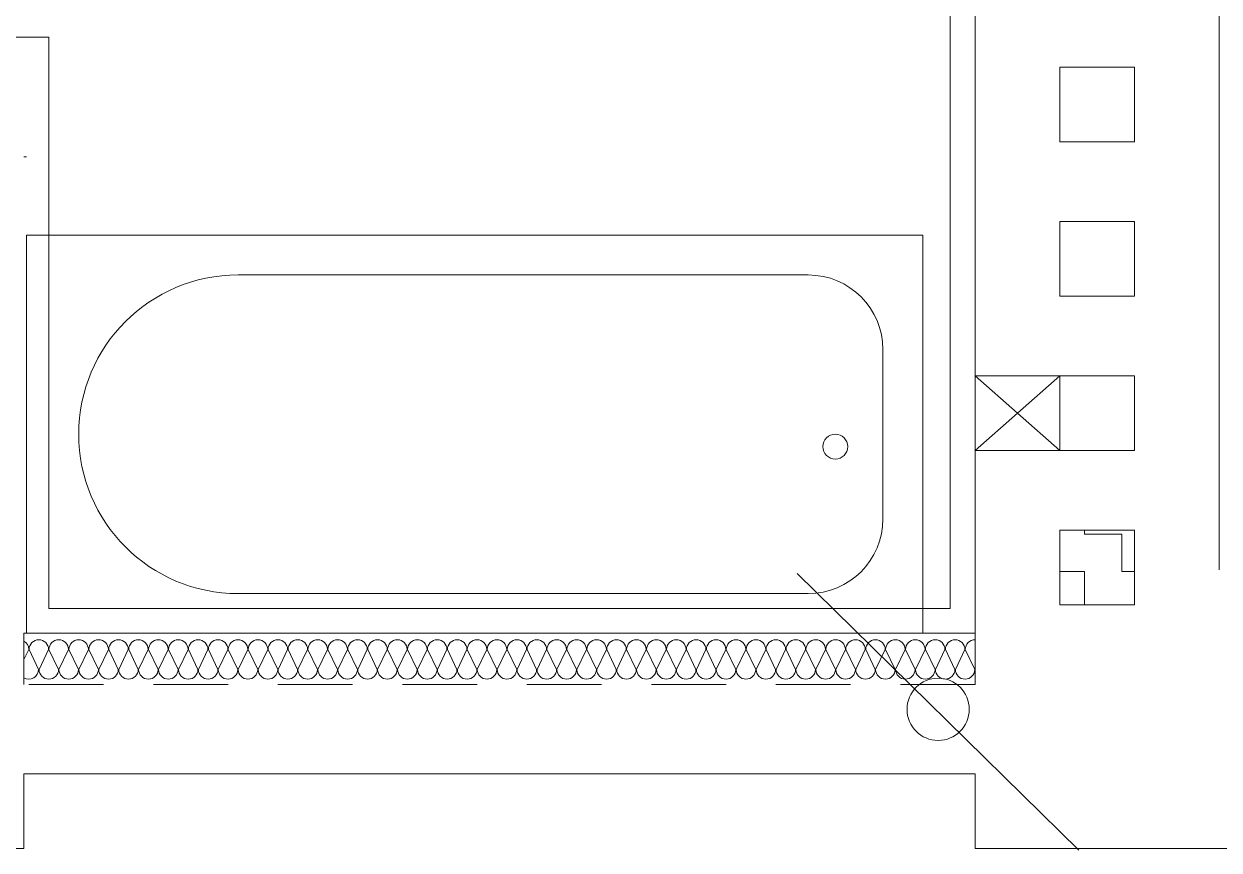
# Model space of a CAD drawing. Header units: millimetres. Extents: x 107122 to 123476, y 58544 to 73874.
# Drawn here: x 107129.617 to 107132.017, y 73866.307 to 73867.967 of the extents above; entities that cross this region are included whole.
import ezdxf

# ---------------------------------------------------------------- set-up
doc = ezdxf.new("R2010")
doc.units = ezdxf.units.MM
doc.linetypes.add('Carkovana', pattern=[0.21, 0.15, -0.06])
for name, color, linetype, lineweight in [('_V výplně 1', 255, 'Continuous', 5), ('DPS - 5NP ZAŘIZOVÁKY', 7, 'Continuous', 25), ('DPS 5NP kce návrh', 7, 'Continuous', 25)]:
    doc.layers.add(name, color=color, linetype=linetype, lineweight=lineweight)

msp = doc.modelspace()

# ---------------------------------------------------------------- linework, layer by layer
at = {"layer": '_V výplně 1', "linetype": 'Continuous', "lineweight": 9, "transparency": 33554687}
for p, q in [((107131.5274, 73870.1851), (107131.5274, 73866.7427)), ((107131.4774, 73866.7927), (107131.4774, 73870.1351)), ((107132.0174, 73868.9802), (107132.0174, 73866.8702)), ((107129.4274, 73867.9402), (107129.6674, 73867.9402)), ((107129.6674, 73867.9402), (107129.6674, 73866.7927)), ((107131.6974, 73867.8802), (107131.6974, 73867.7302)), ((107131.8474, 73867.8802), (107131.6974, 73867.8802)), ((107131.6974, 73867.8802), (107131.6974, 73867.8802)), ((107131.8474, 73867.7302), (107131.8474, 73867.8802)), ((107131.6974, 73867.7302), (107131.8474, 73867.7302)), ((107129.6224, 73867.7002), (107129.6174, 73867.7002)), ((107131.6974, 73867.5702), (107131.6974, 73867.4202)), ((107131.8474, 73867.5702), (107131.6974, 73867.5702)), ((107131.6974, 73867.5702), (107131.6974, 73867.5702)), ((107131.8474, 73867.4202), (107131.8474, 73867.5702)), ((107131.6974, 73867.4202), (107131.8474, 73867.4202)), ((107131.6974, 73867.2602), (107131.5274, 73867.2602)), ((107131.6974, 73867.2602), (107131.5274, 73867.1102)), ((107131.5274, 73867.2602), (107131.6974, 73867.1102)), ((107131.6974, 73867.2602), (107131.6974, 73867.1102)), ((107131.8474, 73867.2602), (107131.6974, 73867.2602)), ((107131.6974, 73867.2602), (107131.6974, 73867.2602)), ((107131.8474, 73867.1102), (107131.8474, 73867.2602)), ((107131.6974, 73867.1102), (107131.5274, 73867.1102)), ((107131.6974, 73867.1102), (107131.8474, 73867.1102)), ((107131.6974, 73866.9502), (107131.6974, 73866.8002)), ((107131.8474, 73866.9502), (107131.6974, 73866.9502)), ((107131.6974, 73866.9502), (107131.6974, 73866.9502)), ((107131.7473, 73866.9419), (107131.7473, 73866.9502)), ((107131.7473, 73866.9419), (107131.8223, 73866.9419)), ((107131.8223, 73866.8669), (107131.8223, 73866.9419)), ((107131.8474, 73866.8002), (107131.8474, 73866.9502)), ((107131.6974, 73866.8669), (107131.7473, 73866.8669)), ((107131.7473, 73866.8002), (107131.7473, 73866.8669)), ((107131.8223, 73866.8669), (107131.8474, 73866.8669)), ((107129.6674, 73866.7927), (107131.4774, 73866.7927)), ((107131.6974, 73866.8002), (107131.8474, 73866.8002)), ((107129.6174, 73866.7427), (107131.5274, 73866.7427)), ((107129.6174, 73866.4602), (107131.5274, 73866.4602)), ((107129.6174, 73866.3101), (107129.6174, 73866.4602)), ((107131.5274, 73866.4602), (107131.5274, 73866.3102)), ((107129.6174, 73866.3101), (107122.3274, 73866.3101)), ((107138.2574, 73866.3102), (107131.5274, 73866.3102))]:
    msp.add_line(p, q, dxfattribs=at)
at = {"layer": '_V výplně 1', "linetype": 'Carkovana', "lineweight": 9, "transparency": 33554687}
for p, q in [((107129.6174, 73866.6402), (107129.6174, 73866.7427)), ((107131.5274, 73866.6402), (107131.5274, 73866.7427)), ((107131.5274, 73866.6402), (107129.6174, 73866.6402))]:
    msp.add_line(p, q, dxfattribs=at)
at = {"layer": 'DPS - 5NP ZAŘIZOVÁKY', "linetype": 'Continuous', "lineweight": 18, "transparency": 33554687}
for p, q in [((107129.6224, 73867.5427), (107129.6224, 73866.7427)), ((107131.4224, 73867.5427), (107129.6224, 73867.5427)), ((107130.1824, 73867.5427), (107129.6224, 73867.5427)), ((107131.4224, 73866.7427), (107131.4224, 73867.5427)), ((107131.1924, 73867.4626), (107130.0474, 73867.4626)), ((107131.3424, 73866.9726), (107131.3424, 73867.3126)), ((107131.1704, 73866.8629), (107131.7361, 73866.3072)), ((107130.0474, 73866.8226), (107131.1924, 73866.8226)), ((107129.6224, 73866.7427), (107131.4224, 73866.7427))]:
    msp.add_line(p, q, dxfattribs=at)
at = {"layer": 'DPS - 5NP ZAŘIZOVÁKY', "linetype": 'Continuous', "lineweight": 13, "transparency": 33554687}
msp.add_line((107131.4224, 73866.7427), (107130.5224, 73866.7427), dxfattribs=at)
at = {"layer": 'DPS - 5NP ZAŘIZOVÁKY', "linetype": 'Continuous', "lineweight": 18, "transparency": 33554687}
for centre, radius in [((107131.2468, 73867.1177), 0.025), ((107131.4533, 73866.59), 0.0625)]:
    msp.add_circle(centre, radius, dxfattribs=at)
for centre, radius, start, end in [((107130.0474, 73867.1426), 0.32, 90, 270), ((107131.1924, 73867.3126), 0.15, 0, 90), ((107131.1924, 73866.9726), 0.15, 270, 0)]:
    msp.add_arc(centre, radius, start, end, dxfattribs=at)
at = {"layer": 'DPS 5NP kce návrh', "linetype": 'Continuous', "lineweight": 13, "transparency": 33554687}
for p, q in [((107129.627, 73866.7102), (107129.6174, 73866.6901)), ((107129.647, 73866.6702), (107129.6278, 73866.7102)), ((107129.667, 73866.7102), (107129.6478, 73866.6702)), ((107129.687, 73866.6702), (107129.6678, 73866.7102)), ((107129.707, 73866.7102), (107129.6878, 73866.6702)), ((107129.727, 73866.6702), (107129.7078, 73866.7102)), ((107129.747, 73866.7102), (107129.7278, 73866.6702)), ((107129.767, 73866.6702), (107129.7478, 73866.7102)), ((107129.787, 73866.7102), (107129.7678, 73866.6702)), ((107129.807, 73866.6702), (107129.7878, 73866.7102)), ((107129.827, 73866.7102), (107129.8078, 73866.6702)), ((107129.847, 73866.6702), (107129.8278, 73866.7102)), ((107129.867, 73866.7102), (107129.8478, 73866.6702)), ((107129.887, 73866.6702), (107129.8678, 73866.7102)), ((107129.907, 73866.7102), (107129.8878, 73866.6702)), ((107129.927, 73866.6702), (107129.9078, 73866.7102)), ((107129.947, 73866.7102), (107129.9278, 73866.6702)), ((107129.967, 73866.6702), (107129.9478, 73866.7102)), ((107129.987, 73866.7102), (107129.9678, 73866.6702)), ((107130.007, 73866.6702), (107129.9878, 73866.7102)), ((107130.027, 73866.7102), (107130.0078, 73866.6702)), ((107130.047, 73866.6702), (107130.0278, 73866.7102)), ((107130.067, 73866.7102), (107130.0478, 73866.6702)), ((107130.087, 73866.6702), (107130.0678, 73866.7102)), ((107130.107, 73866.7102), (107130.0878, 73866.6702)), ((107130.127, 73866.6702), (107130.1078, 73866.7102)), ((107130.147, 73866.7102), (107130.1278, 73866.6702)), ((107130.167, 73866.6702), (107130.1478, 73866.7102)), ((107130.187, 73866.7102), (107130.1678, 73866.6702)), ((107130.207, 73866.6702), (107130.1878, 73866.7102)), ((107130.227, 73866.7102), (107130.2078, 73866.6702)), ((107130.247, 73866.6702), (107130.2278, 73866.7102)), ((107130.267, 73866.7102), (107130.2478, 73866.6702)), ((107130.287, 73866.6702), (107130.2678, 73866.7102)), ((107130.307, 73866.7102), (107130.2878, 73866.6702)), ((107130.327, 73866.6702), (107130.3078, 73866.7102)), ((107130.347, 73866.7102), (107130.3278, 73866.6702)), ((107130.367, 73866.6702), (107130.3478, 73866.7102)), ((107130.387, 73866.7102), (107130.3678, 73866.6702)), ((107130.407, 73866.6702), (107130.3878, 73866.7102)), ((107130.427, 73866.7102), (107130.4078, 73866.6702)), ((107130.447, 73866.6702), (107130.4278, 73866.7102)), ((107130.467, 73866.7102), (107130.4478, 73866.6702)), ((107130.487, 73866.6702), (107130.4678, 73866.7102)), ((107130.507, 73866.7102), (107130.4878, 73866.6702)), ((107130.527, 73866.6702), (107130.5078, 73866.7102)), ((107130.547, 73866.7102), (107130.5278, 73866.6702)), ((107130.567, 73866.6702), (107130.5478, 73866.7102)), ((107130.587, 73866.7102), (107130.5678, 73866.6702)), ((107130.607, 73866.6702), (107130.5878, 73866.7102)), ((107130.627, 73866.7102), (107130.6078, 73866.6702)), ((107130.647, 73866.6702), (107130.6278, 73866.7102)), ((107130.667, 73866.7102), (107130.6478, 73866.6702)), ((107130.687, 73866.6702), (107130.6678, 73866.7102)), ((107130.707, 73866.7102), (107130.6878, 73866.6702)), ((107130.727, 73866.6702), (107130.7078, 73866.7102)), ((107130.747, 73866.7102), (107130.7278, 73866.6702)), ((107130.767, 73866.6702), (107130.7478, 73866.7102)), ((107130.787, 73866.7102), (107130.7678, 73866.6702)), ((107130.807, 73866.6702), (107130.7878, 73866.7102)), ((107130.827, 73866.7102), (107130.8078, 73866.6702)), ((107130.847, 73866.6702), (107130.8278, 73866.7102)), ((107130.867, 73866.7102), (107130.8478, 73866.6702)), ((107130.887, 73866.6702), (107130.8678, 73866.7102)), ((107130.907, 73866.7102), (107130.8878, 73866.6702)), ((107130.927, 73866.6702), (107130.9078, 73866.7102)), ((107130.947, 73866.7102), (107130.9278, 73866.6702)), ((107130.967, 73866.6702), (107130.9478, 73866.7102)), ((107130.987, 73866.7102), (107130.9678, 73866.6702)), ((107131.007, 73866.6702), (107130.9878, 73866.7102)), ((107131.027, 73866.7102), (107131.0078, 73866.6702)), ((107131.047, 73866.6702), (107131.0278, 73866.7102)), ((107131.067, 73866.7102), (107131.0478, 73866.6702)), ((107131.087, 73866.6702), (107131.0678, 73866.7102)), ((107131.107, 73866.7102), (107131.0878, 73866.6702)), ((107131.127, 73866.6702), (107131.1078, 73866.7102)), ((107131.147, 73866.7102), (107131.1278, 73866.6702)), ((107131.167, 73866.6702), (107131.1478, 73866.7102)), ((107131.187, 73866.7102), (107131.1678, 73866.6702)), ((107131.207, 73866.6702), (107131.1878, 73866.7102)), ((107131.227, 73866.7102), (107131.2078, 73866.6702)), ((107131.247, 73866.6702), (107131.2278, 73866.7102)), ((107131.267, 73866.7102), (107131.2478, 73866.6702)), ((107131.287, 73866.6702), (107131.2678, 73866.7102)), ((107131.307, 73866.7102), (107131.2878, 73866.6702)), ((107131.327, 73866.6702), (107131.3078, 73866.7102)), ((107131.347, 73866.7102), (107131.3278, 73866.6702)), ((107131.367, 73866.6702), (107131.3478, 73866.7102)), ((107131.387, 73866.7102), (107131.3678, 73866.6702)), ((107131.407, 73866.6702), (107131.3878, 73866.7102)), ((107131.427, 73866.7102), (107131.4078, 73866.6702)), ((107131.447, 73866.6702), (107131.4278, 73866.7102)), ((107131.467, 73866.7102), (107131.4478, 73866.6702)), ((107131.487, 73866.6702), (107131.4678, 73866.7102)), ((107131.507, 73866.7102), (107131.4878, 73866.6702)), ((107131.527, 73866.6702), (107131.5078, 73866.7102))]:
    msp.add_line(p, q, dxfattribs=at)
for centre, start, end in [((107129.6074, 73866.7102), 0, 59.3916), ((107129.6474, 73866.7102), 90, 180), ((107129.6474, 73866.7102), 0, 90), ((107129.6874, 73866.7102), 90, 180), ((107129.6874, 73866.7102), 0, 90), ((107129.7274, 73866.7102), 90, 180), ((107129.7274, 73866.7102), 0, 90), ((107129.7674, 73866.7102), 90, 180), ((107129.7674, 73866.7102), 0, 90), ((107129.8074, 73866.7102), 90, 180), ((107129.8074, 73866.7102), 0, 90), ((107129.8474, 73866.7102), 90, 180), ((107129.8474, 73866.7102), 0, 90), ((107129.8874, 73866.7102), 90, 180), ((107129.8874, 73866.7102), 0, 90), ((107129.9274, 73866.7102), 90, 180), ((107129.9274, 73866.7102), 0, 90), ((107129.9674, 73866.7102), 90, 180), ((107129.9674, 73866.7102), 0, 90), ((107130.0074, 73866.7102), 90, 180), ((107130.0074, 73866.7102), 0, 90), ((107130.0474, 73866.7102), 90, 180), ((107130.0474, 73866.7102), 0, 90), ((107130.0874, 73866.7102), 90, 180), ((107130.0874, 73866.7102), 0, 90), ((107130.1274, 73866.7102), 90, 180), ((107130.1274, 73866.7102), 0, 90), ((107130.1674, 73866.7102), 90, 180), ((107130.1674, 73866.7102), 0, 90), ((107130.2074, 73866.7102), 90, 180), ((107130.2074, 73866.7102), 0, 90), ((107130.2474, 73866.7102), 90, 180), ((107130.2474, 73866.7102), 0, 90), ((107130.2874, 73866.7102), 90, 180), ((107130.2874, 73866.7102), 0, 90), ((107130.3274, 73866.7102), 90, 180), ((107130.3274, 73866.7102), 0, 90), ((107130.3674, 73866.7102), 90, 180), ((107130.3674, 73866.7102), 0, 90), ((107130.4074, 73866.7102), 90, 180), ((107130.4074, 73866.7102), 0, 90), ((107130.4474, 73866.7102), 90, 180), ((107130.4474, 73866.7102), 0, 90), ((107130.4874, 73866.7102), 90, 180), ((107130.4874, 73866.7102), 0, 90), ((107130.5274, 73866.7102), 90, 180), ((107130.5274, 73866.7102), 0, 90), ((107130.5674, 73866.7102), 90, 180), ((107130.5674, 73866.7102), 0, 90), ((107130.6074, 73866.7102), 90, 180), ((107130.6074, 73866.7102), 0, 90), ((107130.6474, 73866.7102), 90, 180), ((107130.6474, 73866.7102), 0, 90), ((107130.6874, 73866.7102), 90, 180), ((107130.6874, 73866.7102), 0, 90), ((107130.7274, 73866.7102), 90, 180), ((107130.7274, 73866.7102), 0, 90), ((107130.7674, 73866.7102), 90, 180), ((107130.7674, 73866.7102), 0, 90), ((107130.8074, 73866.7102), 90, 180), ((107130.8074, 73866.7102), 0, 90), ((107130.8474, 73866.7102), 90, 180), ((107130.8474, 73866.7102), 0, 90), ((107130.8874, 73866.7102), 90, 180), ((107130.8874, 73866.7102), 0, 90), ((107130.9274, 73866.7102), 90, 180), ((107130.9274, 73866.7102), 0, 90), ((107130.9674, 73866.7102), 90, 180), ((107130.9674, 73866.7102), 0, 90), ((107131.0074, 73866.7102), 90, 180), ((107131.0074, 73866.7102), 0, 90), ((107131.0474, 73866.7102), 90, 180), ((107131.0474, 73866.7102), 0, 90), ((107131.0874, 73866.7102), 90, 180), ((107131.0874, 73866.7102), 0, 90), ((107131.1274, 73866.7102), 90, 180), ((107131.1274, 73866.7102), 0, 90), ((107131.1674, 73866.7102), 90, 180), ((107131.1674, 73866.7102), 0, 90), ((107131.2074, 73866.7102), 90, 180), ((107131.2074, 73866.7102), 0, 90), ((107131.2474, 73866.7102), 90, 180), ((107131.2474, 73866.7102), 0, 90), ((107131.2874, 73866.7102), 90, 180), ((107131.2874, 73866.7102), 0, 90), ((107131.3274, 73866.7102), 90, 180), ((107131.3274, 73866.7102), 0, 90), ((107131.3674, 73866.7102), 90, 180), ((107131.3674, 73866.7102), 0, 90), ((107131.4074, 73866.7102), 90, 180), ((107131.4074, 73866.7102), 0, 90), ((107131.4474, 73866.7102), 90, 180), ((107131.4474, 73866.7102), 0, 90), ((107131.4874, 73866.7102), 90, 180), ((107131.4874, 73866.7102), 0, 90), ((107131.5274, 73866.7102), 90, 180), ((107131.5274, 73866.7102), 89.99999980489939, 90), ((107129.6274, 73866.6702), 239.2535, 0), ((107129.6674, 73866.6702), 180, 0), ((107129.7074, 73866.6702), 180, 0), ((107129.7474, 73866.6702), 180, 0), ((107129.7874, 73866.6702), 180, 0), ((107129.8274, 73866.6702), 180, 0), ((107129.8674, 73866.6702), 180, 0), ((107129.9074, 73866.6702), 180, 0), ((107129.9474, 73866.6702), 180, 0), ((107129.9874, 73866.6702), 180, 0), ((107130.0274, 73866.6702), 180, 0), ((107130.0674, 73866.6702), 180, 0), ((107130.1074, 73866.6702), 180, 0), ((107130.1474, 73866.6702), 180, 0), ((107130.1874, 73866.6702), 180, 0), ((107130.2274, 73866.6702), 180, 0), ((107130.2674, 73866.6702), 180, 0), ((107130.3074, 73866.6702), 180, 0), ((107130.3474, 73866.6702), 180, 0), ((107130.3874, 73866.6702), 180, 0), ((107130.4274, 73866.6702), 180, 0), ((107130.4674, 73866.6702), 180, 0), ((107130.5074, 73866.6702), 180, 0), ((107130.5474, 73866.6702), 180, 0), ((107130.5874, 73866.6702), 180, 0), ((107130.6274, 73866.6702), 180, 0), ((107130.6674, 73866.6702), 180, 0), ((107130.7074, 73866.6702), 180, 0), ((107130.7474, 73866.6702), 180, 0), ((107130.7874, 73866.6702), 180, 0), ((107130.8274, 73866.6702), 180, 0), ((107130.8674, 73866.6702), 180, 0), ((107130.9074, 73866.6702), 180, 0), ((107130.9474, 73866.6702), 180, 0), ((107130.9874, 73866.6702), 180, 0), ((107131.0274, 73866.6702), 180, 0), ((107131.0674, 73866.6702), 180, 0), ((107131.1074, 73866.6702), 180, 0), ((107131.1474, 73866.6702), 180, 0), ((107131.1874, 73866.6702), 180, 0), ((107131.2274, 73866.6702), 180, 0), ((107131.2674, 73866.6702), 180, 0), ((107131.3074, 73866.6702), 180, 0), ((107131.3474, 73866.6702), 180, 0), ((107131.3874, 73866.6702), 180, 0), ((107131.4274, 73866.6702), 180, 0), ((107131.4674, 73866.6702), 180, 0), ((107131.5074, 73866.6702), 180, 0)]:
    msp.add_arc(centre, 0.0196, start, end, dxfattribs=at)

doc.saveas('drawing.dxf')
